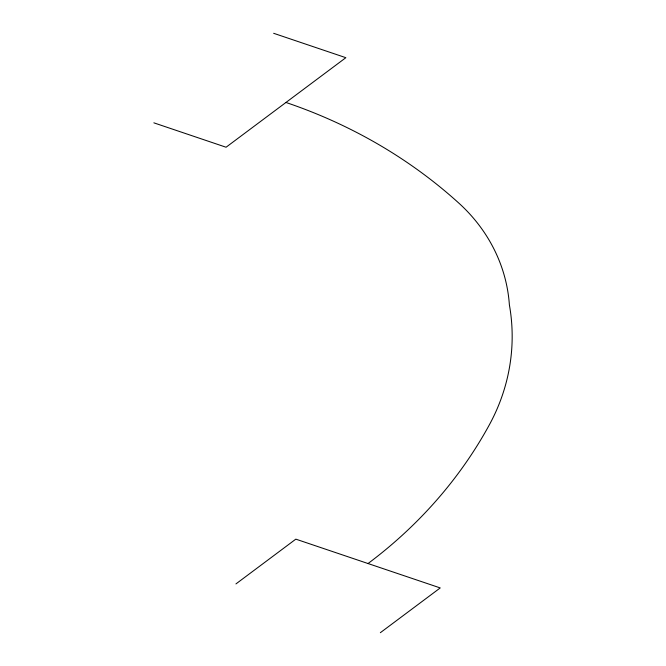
<?xml version="1.0" encoding="UTF-8"?>
<svg xmlns="http://www.w3.org/2000/svg" width="666" height="666" viewBox="0 0 666 666"><rect width="100%" height="100%" fill="white"/><g stroke="black" fill="none" stroke-linecap="round" stroke-linejoin="round"><path stroke-width="1" d="M235.939 583.915L295.829 539.144L440.234 587.928L380.344 632.7M273.651 33.3L345.854 57.692L226.065 147.228L153.863 122.835M285.955 102.464A488.769 443.698 -2.5 0 1 458.774 203.055A175.266 159.099 -2.5 0 1 509.382 304.87A218.281 198.152 -2.5 0 1 489.26 424.991A460.306 417.857 -2.5 0 1 368.032 563.536"/></g></svg>
